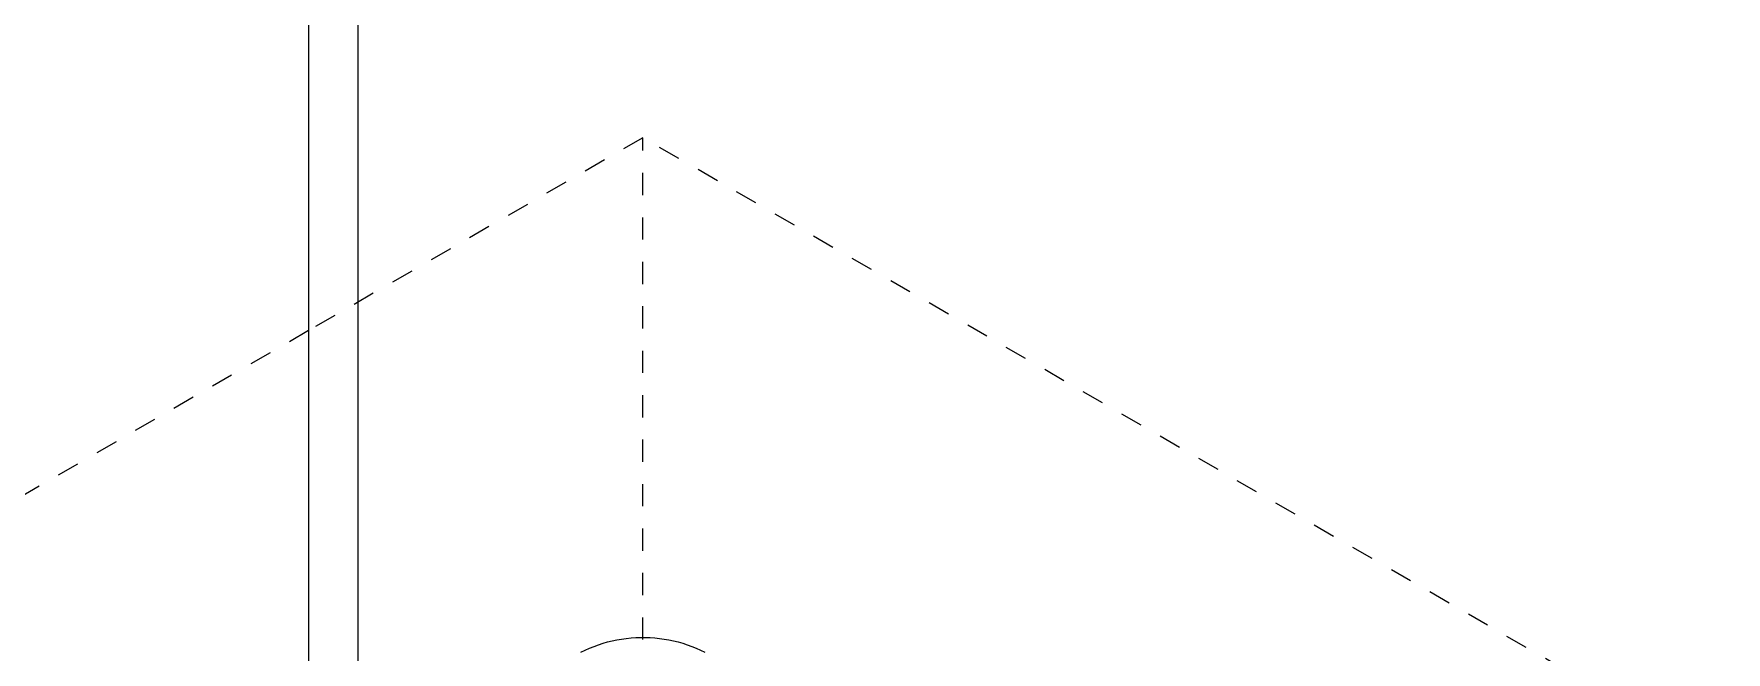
# Model space of a CAD drawing. Header units: inches. Extents: x -14 to 184, y -4 to 134.
# Drawn here: x 98.49 to 106.1, y 64.81 to 67.59 of the extents above; entities that cross this region are included whole.
import ezdxf

# ---------------------------------------------------------------- set-up
doc = ezdxf.new("R2010")
doc.units = ezdxf.units.IN
doc.linetypes.add('HIDDEN', pattern=[1.905, 1.27, -0.635])
doc.layers.add('ZANO_R', color=7, linetype='Continuous', lineweight=0)
doc.layers.add('ZANO_R_przerywana', color=250, linetype='HIDDEN', lineweight=0)

msp = doc.modelspace()

# ---------------------------------------------------------------- linework, layer by layer
at = {"layer": 'ZANO_R'}
for p, q in [((99.72748, 76.76414), (99.72748, 64.0988)), ((99.95019, 64.22738), (99.95019, 75.92836))]:
    msp.add_line(p, q, dxfattribs=at)
at = {"layer": 'ZANO_R_przerywana', "ltscale": 0.05}
for p, q in [((101.23078, 67.12048), (99.72748, 66.25255)), ((112.47767, 60.62708), (101.23078, 67.12048)), ((101.23078, 54.26226), (101.23078, 67.12048)), ((99.72748, 66.25255), (94.27106, 63.10229)), ((101.03117, 64.8393), (101.05152, 64.84589)), ((101.05152, 64.84589), (101.0721, 64.85177)), ((101.0721, 64.85177), (101.09287, 64.85692)), ((101.09287, 64.85692), (101.1138, 64.86136)), ((101.1138, 64.86136), (101.13487, 64.86506)), ((101.13487, 64.86506), (101.15607, 64.86802)), ((101.15607, 64.86802), (101.17735, 64.87025)), ((101.17735, 64.87025), (101.19869, 64.87174)), ((101.19869, 64.87174), (101.22008, 64.87248)), ((101.22008, 64.87248), (101.24148, 64.87248)), ((101.24148, 64.87248), (101.26286, 64.87174)), ((101.26286, 64.87174), (101.28421, 64.87025)), ((101.28421, 64.87025), (101.30549, 64.86802)), ((101.30549, 64.86802), (101.32668, 64.86506)), ((101.32668, 64.86506), (101.34775, 64.86136)), ((101.34775, 64.86136), (101.36869, 64.85692)), ((101.36869, 64.85692), (101.38945, 64.85177)), ((101.38945, 64.85177), (101.41003, 64.84589)), ((101.41003, 64.84589), (101.43039, 64.8393)), ((100.95239, 64.806), (100.97164, 64.81535)), ((100.97164, 64.81535), (100.9912, 64.82402)), ((100.9912, 64.82402), (101.01105, 64.83201)), ((101.01105, 64.83201), (101.03117, 64.8393)), ((101.43039, 64.8393), (101.4505, 64.83201)), ((101.4505, 64.83201), (101.47036, 64.82402)), ((101.47036, 64.82402), (101.48992, 64.81535)), ((101.48992, 64.81535), (101.50917, 64.806))]:
    msp.add_line(p, q, dxfattribs=at)

doc.saveas('drawing.dxf')
